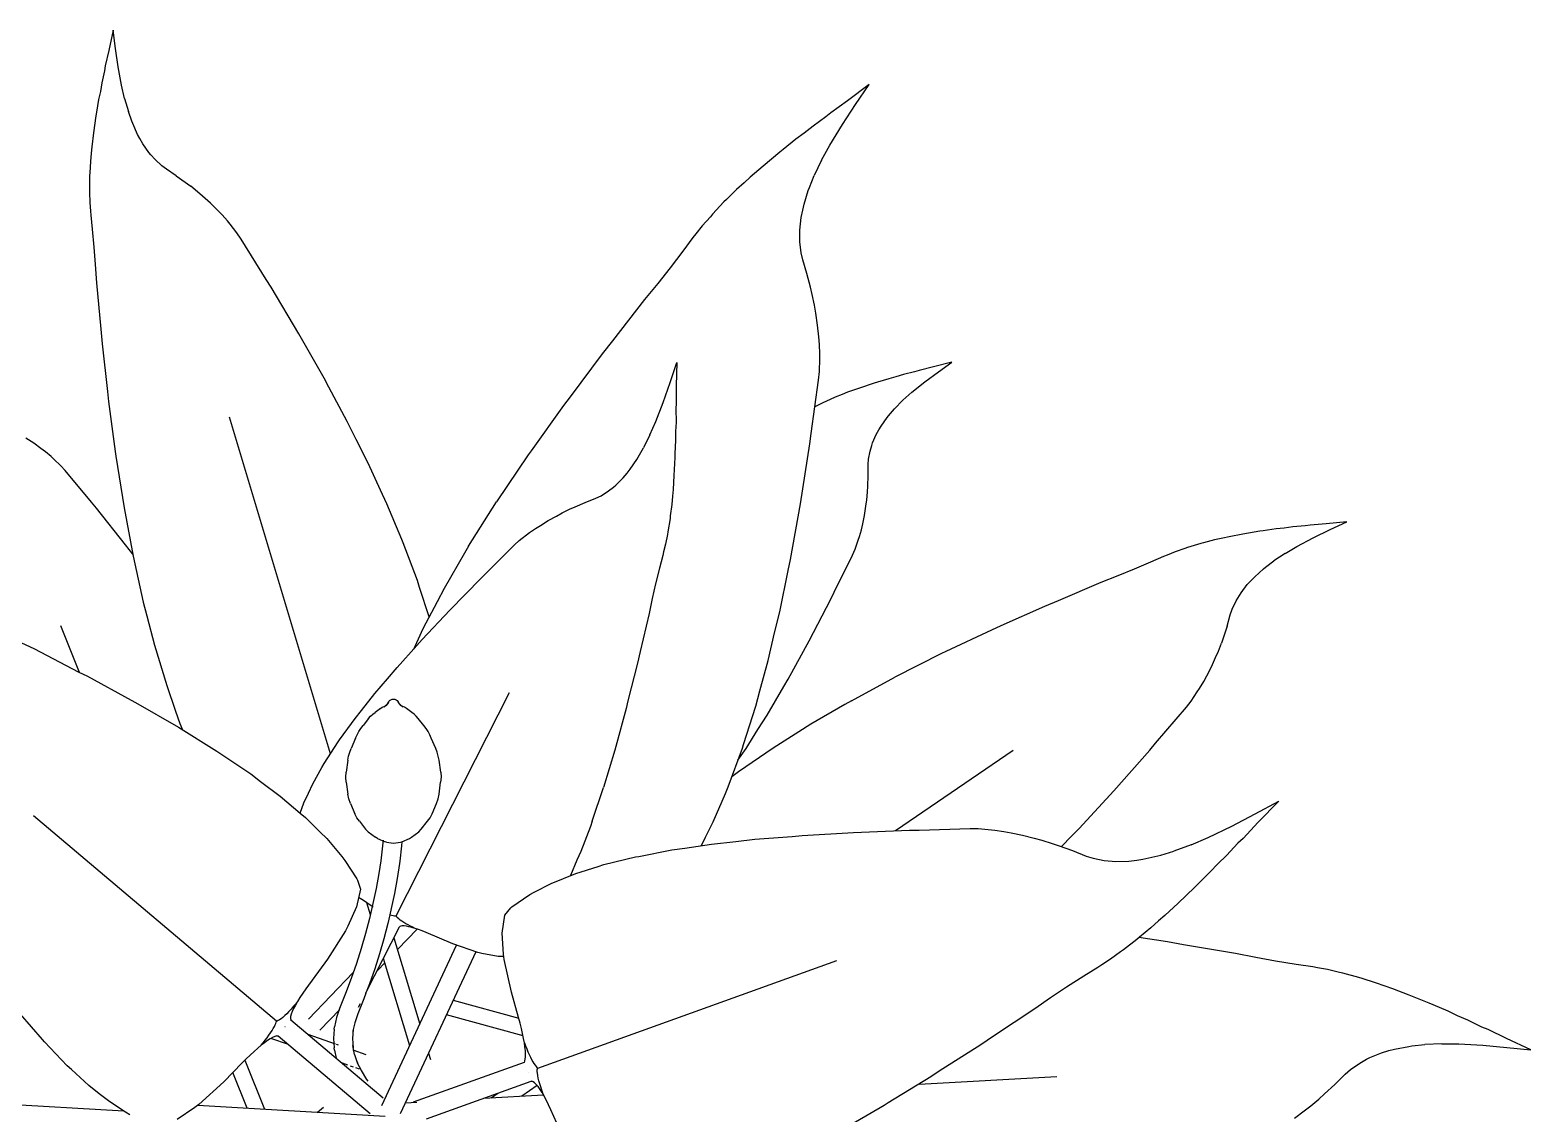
# Model space of a CAD drawing. Header units: metres. Extents: x 244.4 to 340.3, y -4.1 to 64.3.
# Drawn here: x 251.043 to 251.571, y 52.472 to 52.853 of the extents above; entities that cross this region are included whole.
import ezdxf

# ---------------------------------------------------------------- set-up
doc = ezdxf.new("R2010")
doc.units = ezdxf.units.M
doc.layers.add('Edges', color=7, linetype='Continuous')

msp = doc.modelspace()

# ---------------------------------------------------------------- linework, layer by layer
at = {"layer": 'Edges'}
for p, q in [((251.07248, 52.85266), (251.07094, 52.84551)), ((251.0733, 52.84622), (251.07248, 52.85266)), ((251.07094, 52.84551), (251.06968, 52.84006)), ((251.07423, 52.83973), (251.0733, 52.84622)), ((251.06939, 52.83828), (251.06843, 52.83407)), ((251.06968, 52.84006), (251.06939, 52.83828)), ((251.07541, 52.83324), (251.07423, 52.83973)), ((251.06843, 52.83407), (251.06793, 52.831)), ((251.07647, 52.82861), (251.07541, 52.83324)), ((251.33813, 52.83351), (251.33053, 52.82781)), ((251.33337, 52.82648), (251.33813, 52.83351)), ((251.06732, 52.82822), (251.06661, 52.82373)), ((251.06793, 52.831), (251.06732, 52.82822)), ((251.07647, 52.82861), (251.07781, 52.82399)), ((251.33053, 52.82781), (251.32468, 52.82359)), ((251.06636, 52.8225), (251.06551, 52.81651)), ((251.06661, 52.82373), (251.06636, 52.8225)), ((251.07904, 52.82057), (251.07781, 52.82399)), ((251.32288, 52.82211), (251.3184, 52.8189)), ((251.32468, 52.82359), (251.32288, 52.82211)), ((251.3287, 52.8194), (251.33337, 52.82648)), ((251.06551, 52.81651), (251.0649, 52.81165)), ((251.07934, 52.81975), (251.07904, 52.82057)), ((251.08104, 52.81599), (251.07934, 52.81975)), ((251.3184, 52.8189), (251.31532, 52.8164)), ((251.32431, 52.81221), (251.3287, 52.8194)), ((251.0649, 52.81165), (251.06474, 52.8094)), ((251.08184, 52.81453), (251.08104, 52.81599)), ((251.08292, 52.81263), (251.08184, 52.81453)), ((251.08497, 52.80965), (251.08292, 52.81263)), ((251.3124, 52.81429), (251.30794, 52.81065)), ((251.31532, 52.8164), (251.3124, 52.81429)), ((251.32142, 52.80695), (251.32431, 52.81221)), ((251.06443, 52.80646), (251.06425, 52.80241)), ((251.06474, 52.8094), (251.06443, 52.80646)), ((251.08564, 52.80883), (251.08497, 52.80965)), ((251.08716, 52.80711), (251.08564, 52.80883)), ((251.08949, 52.80494), (251.08716, 52.80711)), ((251.30668, 52.80972), (251.30086, 52.80485)), ((251.30794, 52.81065), (251.30668, 52.80972)), ((251.32142, 52.80695), (251.31881, 52.8015)), ((251.06417, 52.80142), (251.0641, 52.7966)), ((251.06425, 52.80241), (251.06417, 52.80142)), ((251.09115, 52.8037), (251.08949, 52.80494)), ((251.0946, 52.80145), (251.09115, 52.8037)), ((251.0946, 52.80145), (251.0997, 52.79774)), ((251.29624, 52.80091), (251.29422, 52.79897)), ((251.30086, 52.80485), (251.29624, 52.80091)), ((251.31712, 52.79727), (251.31881, 52.8015)), ((251.0641, 52.7966), (251.06414, 52.7956)), ((251.06414, 52.7956), (251.06421, 52.792)), ((251.10211, 52.79581), (251.0997, 52.79774)), ((251.10389, 52.79425), (251.10211, 52.79581)), ((251.29151, 52.79657), (251.28798, 52.79305)), ((251.29422, 52.79897), (251.29151, 52.79657)), ((251.31522, 52.7914), (251.31673, 52.79627)), ((251.31673, 52.79627), (251.31712, 52.79727)), ((251.06421, 52.792), (251.06445, 52.789)), ((251.10662, 52.79182), (251.10389, 52.79425)), ((251.10907, 52.78936), (251.10662, 52.79182)), ((251.2871, 52.79223), (251.28308, 52.78799)), ((251.28798, 52.79305), (251.2871, 52.79223)), ((251.31477, 52.78939), (251.31522, 52.7914)), ((251.06445, 52.789), (251.06454, 52.78756)), ((251.06454, 52.78756), (251.06507, 52.78261)), ((251.1107, 52.78769), (251.10907, 52.78936)), ((251.11256, 52.78558), (251.1107, 52.78769)), ((251.1135, 52.78441), (251.11256, 52.78558)), ((251.2823, 52.78706), (251.27945, 52.78384)), ((251.28308, 52.78799), (251.2823, 52.78706)), ((251.31373, 52.78236), (251.31423, 52.78678)), ((251.31423, 52.78678), (251.31477, 52.78939)), ((251.06507, 52.78261), (251.06566, 52.77634)), ((251.11589, 52.78135), (251.1135, 52.78441)), ((251.11738, 52.77915), (251.11589, 52.78135)), ((251.27617, 52.77968), (251.27268, 52.77495)), ((251.27724, 52.781), (251.27617, 52.77968)), ((251.27945, 52.78384), (251.27724, 52.781)), ((251.3137, 52.78106), (251.31373, 52.78236)), ((251.31374, 52.77827), (251.3137, 52.78106)), ((251.06566, 52.77634), (251.06615, 52.7702)), ((251.12617, 52.76499), (251.11738, 52.77915)), ((251.27268, 52.77495), (251.26823, 52.76913)), ((251.3142, 52.7744), (251.31374, 52.77827)), ((251.31477, 52.77192), (251.3142, 52.7744)), ((251.06615, 52.7702), (251.06657, 52.76381)), ((251.26823, 52.76913), (251.26383, 52.7636)), ((251.31624, 52.76709), (251.31477, 52.77192)), ((251.06657, 52.76381), (251.06809, 52.74757)), ((251.12792, 52.76225), (251.12617, 52.76499)), ((251.31745, 52.76225), (251.31624, 52.76709)), ((251.13767, 52.7459), (251.12792, 52.76225)), ((251.26383, 52.7636), (251.25921, 52.758)), ((251.31812, 52.75966), (251.31745, 52.76225)), ((251.31888, 52.75601), (251.31812, 52.75966)), ((251.25921, 52.758), (251.24791, 52.74339)), ((251.31932, 52.7532), (251.31888, 52.75601)), ((251.32001, 52.7489), (251.31932, 52.7532)), ((251.3204, 52.74481), (251.32001, 52.7489)), ((251.06809, 52.74757), (251.06852, 52.7424)), ((251.14658, 52.73025), (251.13767, 52.7459)), ((251.24791, 52.74339), (251.24429, 52.73886)), ((251.32064, 52.74209), (251.3204, 52.74481)), ((251.06852, 52.7424), (251.07041, 52.72567)), ((251.24429, 52.73886), (251.23306, 52.72378)), ((251.32076, 52.73881), (251.32064, 52.74209)), ((251.32074, 52.73706), (251.32076, 52.73881)), ((251.26814, 52.72873), (251.27052, 52.73578)), ((251.27052, 52.73578), (251.27033, 52.72762)), ((251.32035, 52.7296), (251.32064, 52.73261)), ((251.32064, 52.73261), (251.32074, 52.73706)), ((251.35408, 52.73255), (251.35022, 52.7316)), ((251.35566, 52.73304), (251.35408, 52.73255)), ((251.36068, 52.73427), (251.35566, 52.73304)), ((251.35772, 52.72904), (251.36246, 52.73256)), ((251.36722, 52.73598), (251.36068, 52.73427)), ((251.36246, 52.73256), (251.36722, 52.73598)), ((251.14824, 52.7271), (251.14658, 52.73025)), ((251.1547, 52.7151), (251.14824, 52.7271)), ((251.26571, 52.72179), (251.26814, 52.72873)), ((251.27033, 52.72762), (251.27033, 52.72149)), ((251.31769, 52.71085), (251.32035, 52.7296)), ((251.33472, 52.72681), (251.33055, 52.72534)), ((251.33993, 52.72856), (251.33472, 52.72681)), ((251.34103, 52.72886), (251.33993, 52.72856)), ((251.34498, 52.73012), (251.34103, 52.72886)), ((251.34751, 52.73075), (251.34498, 52.73012)), ((251.35022, 52.7316), (251.34751, 52.73075)), ((251.35314, 52.72534), (251.35772, 52.72904)), ((251.07041, 52.72567), (251.07078, 52.72212)), ((251.07078, 52.72212), (251.07314, 52.70457)), ((251.23306, 52.72378), (251.23066, 52.72066)), ((251.26311, 52.71505), (251.26571, 52.72179)), ((251.32209, 52.72178), (251.31903, 52.72028)), ((251.32291, 52.72212), (251.32209, 52.72178)), ((251.32621, 52.72361), (251.32291, 52.72212)), ((251.32868, 52.72455), (251.32621, 52.72361)), ((251.33055, 52.72534), (251.32868, 52.72455)), ((251.34998, 52.72252), (251.34699, 52.71947)), ((251.34998, 52.72252), (251.35314, 52.72534)), ((251.14878, 52.59827), (251.11328, 52.71661)), ((251.23066, 52.72066), (251.21937, 52.70479)), ((251.27033, 52.72149), (251.27021, 52.7195)), ((251.27021, 52.7195), (251.27024, 52.71486)), ((251.3423, 52.71345), (251.34441, 52.71642)), ((251.34441, 52.71642), (251.3449, 52.71702)), ((251.3449, 52.71702), (251.34699, 52.71947)), ((251.15782, 52.70878), (251.1547, 52.7151)), ((251.26109, 52.71037), (251.26311, 52.71505)), ((251.27024, 52.71486), (251.27007, 52.71151)), ((251.27007, 52.71151), (251.2701, 52.7085)), ((251.34061, 52.71049), (251.34155, 52.71217)), ((251.34155, 52.71217), (251.3423, 52.71345)), ((251.04454, 52.70746), (251.04175, 52.70923)), ((251.04704, 52.70562), (251.04454, 52.70746)), ((251.16204, 52.70041), (251.15782, 52.70878)), ((251.25693, 52.70251), (251.25883, 52.70581)), ((251.26109, 52.71037), (251.25883, 52.70581)), ((251.2701, 52.7085), (251.26987, 52.70369)), ((251.31393, 52.68613), (251.31725, 52.70721)), ((251.31725, 52.70721), (251.31769, 52.71085)), ((251.33843, 52.70465), (251.339, 52.70663)), ((251.339, 52.70663), (251.3393, 52.70753)), ((251.3393, 52.70753), (251.34061, 52.71049)), ((251.04871, 52.70438), (251.04704, 52.70562)), ((251.05062, 52.70279), (251.04871, 52.70438)), ((251.0516, 52.70189), (251.05062, 52.70279)), ((251.05406, 52.69954), (251.0516, 52.70189)), ((251.07314, 52.70457), (251.07335, 52.70291)), ((251.07335, 52.70291), (251.07625, 52.68475)), ((251.16638, 52.69093), (251.16204, 52.70041)), ((251.2183, 52.70333), (251.20718, 52.68684)), ((251.21937, 52.70479), (251.2183, 52.70333)), ((251.25411, 52.69826), (251.25648, 52.70174)), ((251.25648, 52.70174), (251.25693, 52.70251)), ((251.26988, 52.7024), (251.26953, 52.69612)), ((251.26987, 52.70369), (251.26988, 52.7024)), ((251.3378, 52.6999), (251.33793, 52.7018)), ((251.33793, 52.7018), (251.33843, 52.70465)), ((251.05561, 52.69784), (251.05406, 52.69954)), ((251.06479, 52.68671), (251.05561, 52.69784)), ((251.24911, 52.6927), (251.25165, 52.69526)), ((251.25165, 52.69526), (251.25305, 52.69693)), ((251.25305, 52.69693), (251.25411, 52.69826)), ((251.26953, 52.69612), (251.26923, 52.69114)), ((251.33763, 52.69231), (251.33781, 52.69608)), ((251.33781, 52.69608), (251.3378, 52.6999)), ((251.16861, 52.68618), (251.16638, 52.69093)), ((251.24388, 52.689), (251.24653, 52.69065)), ((251.24653, 52.69065), (251.2483, 52.69202)), ((251.2483, 52.69202), (251.24911, 52.6927)), ((251.26923, 52.69114), (251.26897, 52.68885)), ((251.33728, 52.68749), (251.33754, 52.69029)), ((251.33754, 52.69029), (251.33763, 52.69231)), ((251.06662, 52.68457), (251.06479, 52.68671)), ((251.07625, 52.68475), (251.07946, 52.66769)), ((251.17388, 52.6736), (251.16861, 52.68618)), ((251.19735, 52.67124), (251.20718, 52.68684)), ((251.23282, 52.68421), (251.23474, 52.68504)), ((251.23474, 52.68504), (251.23834, 52.68666)), ((251.23834, 52.68666), (251.24206, 52.68812)), ((251.24206, 52.68812), (251.24388, 52.689)), ((251.26875, 52.68592), (251.26822, 52.68191)), ((251.26897, 52.68885), (251.26875, 52.68592)), ((251.31045, 52.66655), (251.31393, 52.68613)), ((251.33649, 52.68209), (251.33697, 52.68536)), ((251.33697, 52.68536), (251.33728, 52.68749)), ((251.07681, 52.67174), (251.06662, 52.68457)), ((251.22259, 52.67857), (251.22528, 52.68026)), ((251.22528, 52.68026), (251.22825, 52.68185)), ((251.22825, 52.68185), (251.2302, 52.68293)), ((251.2302, 52.68293), (251.23282, 52.68421)), ((251.26813, 52.68095), (251.26741, 52.67631)), ((251.26822, 52.68191), (251.26813, 52.68095)), ((251.33584, 52.67905), (251.33649, 52.68209)), ((251.50597, 52.67984), (251.4987, 52.67913)), ((251.50009, 52.6771), (251.50597, 52.67984)), ((251.21512, 52.6732), (251.21878, 52.67606)), ((251.21878, 52.67606), (251.22082, 52.67748)), ((251.22082, 52.67748), (251.22259, 52.67857)), ((251.26721, 52.67536), (251.26659, 52.672)), ((251.26741, 52.67631), (251.26721, 52.67536)), ((251.33429, 52.67337), (251.33471, 52.67463)), ((251.33471, 52.67463), (251.33539, 52.67702)), ((251.33539, 52.67702), (251.33584, 52.67905)), ((251.46241, 52.67406), (251.45952, 52.67346)), ((251.4646, 52.67459), (251.46241, 52.67406)), ((251.46942, 52.67548), (251.4646, 52.67459)), ((251.47538, 52.6765), (251.46942, 52.67548)), ((251.47663, 52.67664), (251.47538, 52.6765)), ((251.48112, 52.67732), (251.47663, 52.67664)), ((251.48396, 52.67759), (251.48112, 52.67732)), ((251.48703, 52.67804), (251.48396, 52.67759)), ((251.49133, 52.67841), (251.48703, 52.67804)), ((251.48837, 52.67114), (251.49419, 52.67424)), ((251.49312, 52.67867), (251.49133, 52.67841)), ((251.4987, 52.67913), (251.49312, 52.67867)), ((251.49419, 52.67424), (251.50009, 52.6771)), ((251.07932, 52.66844), (251.07681, 52.67174)), ((251.1744, 52.67237), (251.17388, 52.6736)), ((251.17938, 52.65914), (251.1744, 52.67237)), ((251.19735, 52.67124), (251.19592, 52.66874)), ((251.20353, 52.66173), (251.21346, 52.67168)), ((251.21346, 52.67168), (251.21512, 52.6732)), ((251.26589, 52.66924), (251.2656, 52.66794)), ((251.26659, 52.672), (251.26589, 52.66924)), ((251.33223, 52.66805), (251.33316, 52.67016)), ((251.33316, 52.67016), (251.33429, 52.67337)), ((251.44567, 52.66927), (251.44289, 52.66813)), ((251.44908, 52.67044), (251.44567, 52.66927)), ((251.45002, 52.67078), (251.44908, 52.67044)), ((251.45463, 52.67217), (251.45002, 52.67078)), ((251.4556, 52.6724), (251.45463, 52.67217)), ((251.45952, 52.67346), (251.4556, 52.6724)), ((251.48428, 52.66873), (251.48837, 52.67114)), ((251.07946, 52.66769), (251.08005, 52.66503)), ((251.08005, 52.66503), (251.08302, 52.6516)), ((251.19592, 52.66874), (251.18871, 52.65636)), ((251.26438, 52.66352), (251.26301, 52.65807)), ((251.2656, 52.66794), (251.26438, 52.66352)), ((251.30961, 52.66271), (251.31045, 52.66655)), ((251.32582, 52.65512), (251.33223, 52.66805)), ((251.43699, 52.66559), (251.43119, 52.66313)), ((251.44154, 52.66761), (251.43699, 52.66559)), ((251.44289, 52.66813), (251.44154, 52.66761)), ((251.47671, 52.66329), (251.4774, 52.66383)), ((251.4774, 52.66383), (251.48028, 52.66605)), ((251.48428, 52.66873), (251.48028, 52.66605)), ((251.18015, 52.65677), (251.17938, 52.65914)), ((251.19074, 52.64874), (251.2016, 52.65989)), ((251.2016, 52.65989), (251.20353, 52.66173)), ((251.30669, 52.6482), (251.30961, 52.66271)), ((251.41953, 52.65846), (251.40452, 52.65206)), ((251.42549, 52.6608), (251.41953, 52.65846)), ((251.43119, 52.66313), (251.42549, 52.6608)), ((251.47101, 52.65773), (251.47249, 52.65933)), ((251.47249, 52.65933), (251.47364, 52.66053)), ((251.47364, 52.66053), (251.47671, 52.66329)), ((251.18353, 52.64647), (251.18015, 52.65677)), ((251.18871, 52.65636), (251.18629, 52.65171)), ((251.26301, 52.65807), (251.26183, 52.65287)), ((251.32462, 52.65258), (251.32582, 52.65512)), ((251.46704, 52.652), (251.46822, 52.65397)), ((251.46822, 52.65397), (251.46879, 52.65486)), ((251.46879, 52.65486), (251.47101, 52.65773)), ((251.08302, 52.6516), (251.08429, 52.64672)), ((251.18098, 52.63842), (251.19074, 52.64874)), ((251.18629, 52.65171), (251.18127, 52.64216)), ((251.26183, 52.65287), (251.26076, 52.6476)), ((251.30487, 52.64079), (251.30669, 52.6482)), ((251.31706, 52.63804), (251.32462, 52.65258)), ((251.39973, 52.65008), (251.38437, 52.6432)), ((251.40452, 52.65206), (251.39973, 52.65008)), ((251.46501, 52.64716), (251.46569, 52.64912)), ((251.46569, 52.64912), (251.46704, 52.652)), ((251.06066, 52.62688), (251.05402, 52.64329)), ((251.08429, 52.64672), (251.08695, 52.63646)), ((251.26076, 52.6476), (251.2576, 52.63429)), ((251.38437, 52.6432), (251.38109, 52.64177)), ((251.46391, 52.64319), (251.46193, 52.63721)), ((251.46391, 52.64319), (251.46501, 52.64716)), ((251.03996, 52.63742), (251.0448, 52.63512)), ((251.18127, 52.64216), (251.17793, 52.63498)), ((251.17915, 52.63631), (251.18098, 52.63842)), ((251.30263, 52.63104), (251.30487, 52.64079)), ((251.30966, 52.62453), (251.31706, 52.63804)), ((251.38109, 52.64177), (251.36509, 52.63418)), ((251.46083, 52.63433), (251.46193, 52.63721)), ((251.0448, 52.63512), (251.06019, 52.62711)), ((251.08695, 52.63646), (251.09124, 52.62224)), ((251.17219, 52.62867), (251.17915, 52.63631)), ((251.2576, 52.63429), (251.25672, 52.63017)), ((251.36358, 52.63348), (251.34716, 52.6252)), ((251.36509, 52.63418), (251.36358, 52.63348)), ((251.4584, 52.62881), (251.45988, 52.63216)), ((251.45988, 52.63216), (251.46083, 52.63433)), ((251.06019, 52.62711), (251.06338, 52.62553)), ((251.16881, 52.62458), (251.17219, 52.62867)), ((251.25672, 52.63017), (251.25336, 52.61693)), ((251.29966, 52.62036), (251.30263, 52.63104)), ((251.4568, 52.62573), (251.4584, 52.62881)), ((251.06338, 52.62553), (251.07882, 52.6171)), ((251.09124, 52.62224), (251.09438, 52.61325)), ((251.16436, 52.61945), (251.16881, 52.62458)), ((251.30227, 52.61191), (251.30809, 52.62192)), ((251.30809, 52.62192), (251.30966, 52.62453)), ((251.33188, 52.61695), (251.34716, 52.6252)), ((251.45426, 52.62126), (251.4557, 52.62367)), ((251.4557, 52.62367), (251.4568, 52.62573)), ((251.07882, 52.6171), (251.08024, 52.61636)), ((251.08024, 52.61636), (251.09543, 52.60759)), ((251.15975, 52.61352), (251.16436, 52.61945)), ((251.16879, 52.61584), (251.16929, 52.6166)), ((251.16918, 52.61633), (251.16879, 52.61584)), ((251.16929, 52.6166), (251.1696, 52.61698)), ((251.1696, 52.61698), (251.16999, 52.61728)), ((251.16999, 52.61728), (251.17045, 52.61747)), ((251.17045, 52.61747), (251.17094, 52.61753)), ((251.17094, 52.61753), (251.17144, 52.61747)), ((251.17144, 52.61747), (251.1719, 52.61728)), ((251.1719, 52.61728), (251.17229, 52.61698)), ((251.17191, 52.54136), (251.2117, 52.61979)), ((251.17229, 52.61698), (251.17259, 52.6166)), ((251.1731, 52.61584), (251.17259, 52.6166)), ((251.25336, 52.61693), (251.25273, 52.6142)), ((251.29825, 52.61506), (251.29966, 52.62036)), ((251.33188, 52.61695), (251.32953, 52.61558)), ((251.4496, 52.61471), (251.45124, 52.6168)), ((251.45124, 52.6168), (251.45342, 52.62001)), ((251.45342, 52.62001), (251.45426, 52.62126)), ((251.09438, 52.61325), (251.09591, 52.60893)), ((251.15747, 52.61073), (251.15975, 52.61352)), ((251.16222, 52.61069), (251.16291, 52.61148)), ((251.16291, 52.61148), (251.16367, 52.61219)), ((251.16367, 52.61219), (251.1645, 52.61284)), ((251.16639, 52.61426), (251.1645, 52.61284)), ((251.16639, 52.61426), (251.16701, 52.61464)), ((251.16701, 52.61464), (251.16769, 52.61495)), ((251.16763, 52.61473), (251.16814, 52.61516)), ((251.16769, 52.61495), (251.16814, 52.61516)), ((251.16814, 52.61516), (251.16816, 52.61517)), ((251.16816, 52.61517), (251.1682, 52.61521)), ((251.1682, 52.61521), (251.16872, 52.61575)), ((251.16833, 52.61525), (251.1682, 52.61521)), ((251.16872, 52.61575), (251.16822, 52.61511)), ((251.1686, 52.61546), (251.16837, 52.6153)), ((251.16872, 52.61575), (251.16879, 52.61584)), ((251.17317, 52.61575), (251.1731, 52.61584)), ((251.17369, 52.61521), (251.17317, 52.61575)), ((251.17352, 52.6153), (251.17317, 52.61575)), ((251.17352, 52.6153), (251.17329, 52.61546)), ((251.17356, 52.61525), (251.17352, 52.6153)), ((251.17367, 52.61511), (251.17356, 52.61525)), ((251.17369, 52.61521), (251.17356, 52.61525)), ((251.17373, 52.61517), (251.17369, 52.61521)), ((251.17375, 52.61516), (251.17373, 52.61517)), ((251.1742, 52.61495), (251.17375, 52.61516)), ((251.17426, 52.61473), (251.17375, 52.61516)), ((251.17487, 52.61464), (251.1742, 52.61495)), ((251.1755, 52.61426), (251.17487, 52.61464)), ((251.17739, 52.61284), (251.1755, 52.61426)), ((251.17821, 52.61219), (251.17739, 52.61284)), ((251.17897, 52.61148), (251.17821, 52.61219)), ((251.17967, 52.61069), (251.17897, 52.61148)), ((251.25273, 52.6142), (251.24907, 52.60084)), ((251.29395, 52.60151), (251.29825, 52.61506)), ((251.29904, 52.60687), (251.30227, 52.61191)), ((251.32953, 52.61558), (251.31764, 52.60867)), ((251.43878, 52.60204), (251.4496, 52.61471)), ((251.09543, 52.60759), (251.10889, 52.59925)), ((251.09591, 52.60893), (251.09679, 52.60674)), ((251.15203, 52.60317), (251.15747, 52.61073)), ((251.15818, 52.60496), (251.15879, 52.60609)), ((251.15879, 52.60609), (251.15949, 52.60717)), ((251.15949, 52.60717), (251.16026, 52.6082)), ((251.16222, 52.61069), (251.16026, 52.6082)), ((251.18163, 52.6082), (251.17967, 52.61069)), ((251.1824, 52.60717), (251.18163, 52.6082)), ((251.1831, 52.60609), (251.1824, 52.60717)), ((251.18371, 52.60496), (251.1831, 52.60609)), ((251.29486, 52.60016), (251.29904, 52.60687)), ((251.31338, 52.60597), (251.30441, 52.60032)), ((251.31764, 52.60867), (251.31338, 52.60597)), ((251.14657, 52.59486), (251.15152, 52.60248)), ((251.15152, 52.60248), (251.15203, 52.60317)), ((251.15764, 52.60378), (251.15611, 52.60017)), ((251.15764, 52.60378), (251.15818, 52.60496)), ((251.18425, 52.60378), (251.18371, 52.60496)), ((251.18578, 52.60017), (251.18425, 52.60378)), ((251.24907, 52.60084), (251.24876, 52.59961)), ((251.28859, 52.58669), (251.29355, 52.60021)), ((251.30441, 52.60032), (251.29217, 52.59191)), ((251.29355, 52.60021), (251.29395, 52.60151)), ((251.4367, 52.59953), (251.43878, 52.60204)), ((251.10889, 52.59925), (251.11093, 52.59784)), ((251.11093, 52.59784), (251.12079, 52.5912)), ((251.15486, 52.59604), (251.15429, 52.59184)), ((251.15486, 52.59604), (251.15518, 52.59744)), ((251.15518, 52.59744), (251.1556, 52.59882)), ((251.1556, 52.59882), (251.15611, 52.60017)), ((251.18629, 52.59882), (251.18578, 52.60017)), ((251.1867, 52.59744), (251.18629, 52.59882)), ((251.18703, 52.59604), (251.1867, 52.59744)), ((251.1876, 52.59184), (251.18703, 52.59604)), ((251.24876, 52.59961), (251.24479, 52.58639)), ((251.292, 52.59599), (251.29486, 52.60016)), ((251.3474, 52.57128), (251.38877, 52.59961)), ((251.42409, 52.58527), (251.4367, 52.59953)), ((251.12079, 52.5912), (251.12426, 52.58858)), ((251.14258, 52.58776), (251.14579, 52.59346)), ((251.14579, 52.59346), (251.14657, 52.59486)), ((251.15421, 52.59008), (251.15429, 52.59184)), ((251.15436, 52.58832), (251.15421, 52.59008)), ((251.18767, 52.59008), (251.18753, 52.58832)), ((251.1876, 52.59184), (251.18767, 52.59008)), ((251.29217, 52.59191), (251.28987, 52.59018)), ((251.12426, 52.58858), (251.13118, 52.58341)), ((251.1395, 52.58108), (251.14104, 52.58444)), ((251.14104, 52.58444), (251.14258, 52.58776)), ((251.15436, 52.58832), (251.15492, 52.58414)), ((251.18697, 52.58414), (251.18753, 52.58832)), ((251.24083, 52.57456), (251.24479, 52.58639)), ((251.28333, 52.57437), (251.28759, 52.58436)), ((251.28759, 52.58436), (251.28859, 52.58669)), ((251.41189, 52.57203), (251.42409, 52.58527)), ((251.13118, 52.58341), (251.13821, 52.57743)), ((251.13821, 52.57743), (251.1395, 52.58108)), ((251.15527, 52.58247), (251.15492, 52.58414)), ((251.15583, 52.58086), (251.15527, 52.58247)), ((251.15583, 52.58086), (251.15739, 52.57719)), ((251.18449, 52.57719), (251.18606, 52.58086)), ((251.18606, 52.58086), (251.18662, 52.58247)), ((251.18662, 52.58247), (251.18697, 52.58414)), ((251.4738, 52.57717), (251.48214, 52.5816)), ((251.48214, 52.5816), (251.47486, 52.57422)), ((251.12978, 52.50436), (251.04447, 52.57645)), ((251.13821, 52.57743), (251.14007, 52.57585)), ((251.14007, 52.57585), (251.14524, 52.57077)), ((251.15808, 52.57583), (251.15739, 52.57719)), ((251.15896, 52.57458), (251.15808, 52.57583)), ((251.15896, 52.57458), (251.16116, 52.57179)), ((251.18073, 52.57179), (251.18293, 52.57458)), ((251.18293, 52.57458), (251.18381, 52.57583)), ((251.18381, 52.57583), (251.18449, 52.57719)), ((251.24083, 52.57456), (251.24013, 52.57275)), ((251.28062, 52.56893), (251.28333, 52.57437)), ((251.46551, 52.57287), (251.4738, 52.57717)), ((251.47486, 52.57422), (251.46952, 52.56856)), ((251.14524, 52.57077), (251.14751, 52.56849)), ((251.16202, 52.57091), (251.16116, 52.57179)), ((251.16202, 52.57091), (251.16464, 52.56895)), ((251.16536, 52.56846), (251.16464, 52.56895)), ((251.17653, 52.56846), (251.17725, 52.56895)), ((251.17725, 52.56895), (251.17986, 52.57091)), ((251.17986, 52.57091), (251.18073, 52.57179)), ((251.24013, 52.57275), (251.23682, 52.56398)), ((251.27914, 52.566), (251.28062, 52.56893)), ((251.29797, 52.56825), (251.31105, 52.56925)), ((251.31105, 52.56925), (251.31459, 52.56961)), ((251.31459, 52.56961), (251.3326, 52.57065)), ((251.3326, 52.57065), (251.35234, 52.57149)), ((251.35234, 52.57149), (251.35573, 52.5715)), ((251.35573, 52.5715), (251.37358, 52.57206)), ((251.37358, 52.57206), (251.37643, 52.57202)), ((251.37643, 52.57202), (251.38231, 52.57147)), ((251.38231, 52.57147), (251.38543, 52.571)), ((251.38543, 52.571), (251.38802, 52.57048)), ((251.38802, 52.57048), (251.39197, 52.56969)), ((251.39197, 52.56969), (251.39611, 52.56858)), ((251.39611, 52.56858), (251.39884, 52.56788)), ((251.40565, 52.56561), (251.40939, 52.56949)), ((251.40939, 52.56949), (251.41189, 52.57203)), ((251.4513, 52.56633), (251.45723, 52.5689)), ((251.45723, 52.5689), (251.46551, 52.57287)), ((251.46952, 52.56856), (251.46768, 52.56683)), ((251.14751, 52.56849), (251.1528, 52.56222)), ((251.16536, 52.56846), (251.16805, 52.56737)), ((251.16711, 52.56595), (251.16646, 52.56067)), ((251.16729, 52.56788), (251.16711, 52.56595)), ((251.16848, 52.56722), (251.16805, 52.56737)), ((251.16848, 52.56722), (251.17094, 52.56691)), ((251.17094, 52.56691), (251.17341, 52.56722)), ((251.17378, 52.56589), (251.17313, 52.5606)), ((251.17341, 52.56722), (251.17384, 52.56737)), ((251.17392, 52.5674), (251.17378, 52.56589)), ((251.17384, 52.56737), (251.17653, 52.56846)), ((251.23682, 52.56398), (251.23544, 52.56085)), ((251.25712, 52.56224), (251.26874, 52.56449)), ((251.26874, 52.56449), (251.27328, 52.56509)), ((251.27328, 52.56509), (251.2827, 52.56655)), ((251.2827, 52.56655), (251.29128, 52.56741)), ((251.29128, 52.56741), (251.29797, 52.56825)), ((251.39884, 52.56788), (251.40238, 52.56678)), ((251.40238, 52.56678), (251.40488, 52.56588)), ((251.40488, 52.56588), (251.40962, 52.56424)), ((251.40962, 52.56424), (251.41432, 52.56234)), ((251.44061, 52.56269), (251.44524, 52.56409)), ((251.4513, 52.56633), (251.44524, 52.56409)), ((251.46768, 52.56683), (251.46367, 52.56251)), ((251.1528, 52.56222), (251.15388, 52.56076)), ((251.15388, 52.56076), (251.15805, 52.55435)), ((251.16646, 52.56067), (251.16578, 52.55623)), ((251.17301, 52.55976), (251.17222, 52.55446)), ((251.17313, 52.5606), (251.17301, 52.55976)), ((251.23544, 52.56085), (251.23311, 52.55549)), ((251.23498, 52.55623), (251.24291, 52.5587)), ((251.24291, 52.5587), (251.24484, 52.55932)), ((251.24484, 52.55932), (251.25605, 52.56205)), ((251.25605, 52.56205), (251.25712, 52.56224)), ((251.41432, 52.56234), (251.41678, 52.56157)), ((251.41678, 52.56157), (251.42066, 52.56079)), ((251.42066, 52.56079), (251.42349, 52.56051)), ((251.42349, 52.56051), (251.42483, 52.56044)), ((251.42483, 52.56044), (251.42941, 52.56059)), ((251.42941, 52.56059), (251.43216, 52.56092)), ((251.43216, 52.56092), (251.43429, 52.56123)), ((251.43429, 52.56123), (251.43952, 52.56237)), ((251.43952, 52.56237), (251.44061, 52.56269)), ((251.46059, 52.55956), (251.458, 52.55676)), ((251.46367, 52.56251), (251.46059, 52.55956)), ((251.15805, 52.55435), (251.15828, 52.55384)), ((251.15828, 52.55384), (251.15935, 52.55074)), ((251.16578, 52.55623), (251.16484, 52.55095)), ((251.17222, 52.55446), (251.17127, 52.54917)), ((251.22039, 52.5497), (251.22631, 52.55274)), ((251.22631, 52.55274), (251.23066, 52.55451)), ((251.23066, 52.55451), (251.23498, 52.55623)), ((251.458, 52.55676), (251.4536, 52.55252)), ((251.15935, 52.55074), (251.15801, 52.54449)), ((251.15981, 52.54707), (251.15871, 52.54774)), ((251.16484, 52.55095), (251.16375, 52.54567)), ((251.17127, 52.54917), (251.17018, 52.54387)), ((251.21258, 52.54455), (251.21882, 52.54884)), ((251.21882, 52.54884), (251.22039, 52.5497)), ((251.45247, 52.55131), (251.44668, 52.54581)), ((251.4536, 52.55252), (251.45247, 52.55131)), ((251.15801, 52.54449), (251.15496, 52.53768)), ((251.16109, 52.54625), (251.15981, 52.54707)), ((251.16155, 52.54594), (251.16109, 52.54625)), ((251.16282, 52.54172), (251.16155, 52.54594)), ((251.16229, 52.54544), (251.16155, 52.54594)), ((251.1634, 52.54466), (251.16229, 52.54544)), ((251.16375, 52.54567), (251.16251, 52.5404)), ((251.16349, 52.54459), (251.1634, 52.54466)), ((251.16357, 52.54454), (251.16349, 52.54459)), ((251.16382, 52.54435), (251.16369, 52.54445)), ((251.17018, 52.54387), (251.1697, 52.54171)), ((251.2101, 52.54162), (251.21219, 52.54415)), ((251.21219, 52.54415), (251.21258, 52.54455)), ((251.44668, 52.54581), (251.44207, 52.54147)), ((251.15496, 52.53768), (251.1541, 52.53604)), ((251.16251, 52.5404), (251.16113, 52.53513)), ((251.1614, 52.51449), (251.17309, 52.53749)), ((251.16287, 52.54156), (251.16282, 52.54172)), ((251.16894, 52.53859), (251.16755, 52.5333)), ((251.1697, 52.54171), (251.16894, 52.53859)), ((251.16929, 52.53962), (251.16931, 52.53957)), ((251.16954, 52.54177), (251.1697, 52.54171)), ((251.1697, 52.54171), (251.17029, 52.54155)), ((251.17029, 52.54155), (251.17081, 52.54143)), ((251.17081, 52.54143), (251.17125, 52.54136)), ((251.17125, 52.54136), (251.17162, 52.54134)), ((251.17162, 52.54134), (251.17191, 52.54136)), ((251.17196, 52.54116), (251.17191, 52.54136)), ((251.17213, 52.54091), (251.17196, 52.54116)), ((251.17241, 52.5406), (251.17213, 52.54091)), ((251.17281, 52.54025), (251.17241, 52.5406)), ((251.1733, 52.53986), (251.17281, 52.54025)), ((251.17309, 52.53749), (251.17318, 52.53757)), ((251.17355, 52.53775), (251.17318, 52.53757)), ((251.17389, 52.53945), (251.1733, 52.53986)), ((251.17405, 52.53781), (251.17355, 52.53775)), ((251.17456, 52.53902), (251.17389, 52.53945)), ((251.1747, 52.53779), (251.17405, 52.53781)), ((251.17529, 52.53858), (251.17456, 52.53902)), ((251.17548, 52.53769), (251.1747, 52.53779)), ((251.17607, 52.53814), (251.17529, 52.53858)), ((251.17638, 52.53751), (251.17548, 52.53769)), ((251.17688, 52.53771), (251.17607, 52.53814)), ((251.1774, 52.53725), (251.17638, 52.53751)), ((251.17771, 52.5373), (251.17688, 52.53771)), ((251.17853, 52.53691), (251.1774, 52.53725)), ((251.17853, 52.53691), (251.17771, 52.5373)), ((251.17975, 52.53651), (251.17853, 52.53691)), ((251.20918, 52.53529), (251.2101, 52.54162)), ((251.43708, 52.53707), (251.4331, 52.53382)), ((251.43984, 52.53959), (251.43708, 52.53707)), ((251.44207, 52.54147), (251.43984, 52.53959)), ((251.1541, 52.53604), (251.14774, 52.52611)), ((251.16113, 52.53513), (251.1596, 52.52986)), ((251.16755, 52.5333), (251.16602, 52.52802)), ((251.1711, 52.53358), (251.1802, 52.50327)), ((251.17927, 52.53667), (251.17234, 52.52946)), ((251.18106, 52.53603), (251.17975, 52.53651)), ((251.18244, 52.53549), (251.18106, 52.53603)), ((251.19183, 52.53155), (251.18244, 52.53549)), ((251.20967, 52.52785), (251.20918, 52.53529)), ((251.43218, 52.53301), (251.42747, 52.52934)), ((251.4331, 52.53382), (251.43218, 52.53301)), ((251.44294, 52.53218), (251.43293, 52.53367)), ((251.44864, 52.53113), (251.44294, 52.53218)), ((251.1596, 52.52986), (251.15792, 52.5246)), ((251.16602, 52.52802), (251.16434, 52.52274)), ((251.1669, 52.47472), (251.19315, 52.53108)), ((251.17665, 52.49566), (251.16743, 52.52636)), ((251.19989, 52.52871), (251.17332, 52.47172)), ((251.20059, 52.52847), (251.19183, 52.53155)), ((251.202, 52.52811), (251.20059, 52.52847)), ((251.20777, 52.527), (251.202, 52.52811)), ((251.20977, 52.52705), (251.20777, 52.527)), ((251.2099, 52.52602), (251.20967, 52.52785)), ((251.42646, 52.52864), (251.42296, 52.52608)), ((251.42747, 52.52934), (251.42646, 52.52864)), ((251.46686, 52.52807), (251.44864, 52.53113)), ((251.47398, 52.52664), (251.46686, 52.52807)), ((251.48093, 52.52538), (251.47398, 52.52664)), ((251.14774, 52.52611), (251.14012, 52.51566)), ((251.14107, 52.50501), (251.15681, 52.52137)), ((251.15792, 52.5246), (251.1561, 52.51934)), ((251.16434, 52.52274), (251.16251, 52.51746)), ((251.16789, 52.52484), (251.16528, 52.52212)), ((251.21241, 52.51449), (251.2099, 52.52602)), ((251.22166, 52.4878), (251.32675, 52.52564)), ((251.41851, 52.52319), (251.41354, 52.52016)), ((251.41991, 52.52413), (251.41851, 52.52319)), ((251.42296, 52.52608), (251.41991, 52.52413)), ((251.48816, 52.52421), (251.48093, 52.52538)), ((251.49398, 52.52337), (251.48816, 52.52421)), ((251.49565, 52.52305), (251.49398, 52.52337)), ((251.49919, 52.52245), (251.49565, 52.52305)), ((251.50338, 52.52146), (251.49919, 52.52245)), ((251.50457, 52.52121), (251.50338, 52.52146)), ((251.51021, 52.51967), (251.50457, 52.52121)), ((251.1561, 52.51934), (251.15413, 52.51408)), ((251.16251, 52.51746), (251.1614, 52.51449)), ((251.40752, 52.51632), (251.4019, 52.51255)), ((251.41354, 52.52016), (251.40752, 52.51632)), ((251.51135, 52.51928), (251.51021, 52.51967)), ((251.51611, 52.51783), (251.51135, 52.51928)), ((251.51951, 52.51658), (251.51611, 52.51783)), ((251.52217, 52.51571), (251.51951, 52.51658)), ((251.13722, 52.51124), (251.13647, 52.50995)), ((251.13722, 52.51124), (251.1365, 52.51034)), ((251.13808, 52.51264), (251.13722, 52.51124)), ((251.13905, 52.51411), (251.13808, 52.51264)), ((251.14012, 52.51566), (251.13905, 52.51411)), ((251.15413, 52.51408), (251.15201, 52.50882)), ((251.16054, 52.51219), (251.15842, 52.50694)), ((251.1587, 52.50918), (251.1594, 52.51056)), ((251.16124, 52.51418), (251.16054, 52.51219)), ((251.16124, 52.51418), (251.1614, 52.51449)), ((251.19193, 52.51164), (251.21497, 52.50539)), ((251.21492, 52.50557), (251.21241, 52.51449)), ((251.4019, 52.51255), (251.39632, 52.5086)), ((251.52784, 52.5135), (251.52217, 52.51571)), ((251.53488, 52.51068), (251.52784, 52.5135)), ((251.53629, 52.51), (251.53488, 52.51068)), ((251.04759, 52.49785), (251.03984, 52.50678)), ((251.13204, 52.50565), (251.13142, 52.50515)), ((251.13272, 52.50626), (251.13204, 52.50565)), ((251.13345, 52.50695), (251.13272, 52.50626)), ((251.13421, 52.50773), (251.13345, 52.50695)), ((251.13498, 52.50856), (251.13421, 52.50773)), ((251.1348, 52.50597), (251.13473, 52.50534)), ((251.13473, 52.50534), (251.13484, 52.50482)), ((251.13501, 52.50676), (251.1348, 52.50597)), ((251.13575, 52.50944), (251.13498, 52.50856)), ((251.13537, 52.5077), (251.13501, 52.50676)), ((251.13585, 52.50876), (251.13537, 52.5077)), ((251.1365, 52.51034), (251.13575, 52.50944)), ((251.13647, 52.50995), (251.13585, 52.50876)), ((251.15207, 52.50839), (251.14509, 52.50114)), ((251.15089, 52.50557), (251.1502, 52.5023)), ((251.15175, 52.50807), (251.15089, 52.50557)), ((251.15201, 52.50882), (251.15175, 52.50807)), ((251.15842, 52.50694), (251.15731, 52.50374)), ((251.21649, 52.49918), (251.18954, 52.50651)), ((251.21545, 52.50362), (251.21492, 52.50557)), ((251.39632, 52.5086), (251.38181, 52.49906)), ((251.5416, 52.50779), (251.53629, 52.51)), ((251.54484, 52.50622), (251.5416, 52.50779)), ((251.5485, 52.50468), (251.54484, 52.50622)), ((251.12718, 52.49938), (251.12775, 52.50021)), ((251.12775, 52.50021), (251.12826, 52.501)), ((251.12826, 52.501), (251.12871, 52.50174)), ((251.12871, 52.50174), (251.12908, 52.50241)), ((251.12908, 52.50241), (251.12938, 52.50302)), ((251.12938, 52.50302), (251.1296, 52.50355)), ((251.1296, 52.50355), (251.12973, 52.504)), ((251.12973, 52.504), (251.12978, 52.50436)), ((251.13005, 52.50436), (251.12978, 52.50436)), ((251.13041, 52.5045), (251.13005, 52.50436)), ((251.13087, 52.50476), (251.13041, 52.5045)), ((251.13142, 52.50515), (251.13087, 52.50476)), ((251.1328, 52.50248), (251.13283, 52.50247)), ((251.13491, 52.5047), (251.13484, 52.50482)), ((251.1673, 52.47727), (251.13491, 52.5047)), ((251.15009, 52.50146), (251.14985, 52.49818)), ((251.15009, 52.50146), (251.1502, 52.5023)), ((251.15676, 52.50138), (251.15653, 52.49818)), ((251.15672, 52.50093), (251.15664, 52.50054)), ((251.15731, 52.50374), (251.15672, 52.50093)), ((251.21592, 52.50173), (251.21545, 52.50362)), ((251.21633, 52.49994), (251.21592, 52.50173)), ((251.55345, 52.50225), (251.5485, 52.50468)), ((251.5556, 52.50136), (251.55345, 52.50225)), ((251.56208, 52.49821), (251.5556, 52.50136)), ((251.04829, 52.49701), (251.04759, 52.49785)), ((251.05626, 52.48867), (251.04829, 52.49701)), ((251.12322, 52.49481), (251.12194, 52.49367)), ((251.12445, 52.49584), (251.12322, 52.49481)), ((251.12559, 52.49674), (251.12445, 52.49584)), ((251.12445, 52.49584), (251.12518, 52.49673)), ((251.12518, 52.49673), (251.12589, 52.49763)), ((251.12665, 52.4975), (251.12559, 52.49674)), ((251.12589, 52.49763), (251.12656, 52.49851)), ((251.12656, 52.49851), (251.12718, 52.49938)), ((251.12762, 52.49813), (251.12665, 52.4975)), ((251.12849, 52.49861), (251.12762, 52.49813)), ((251.134, 52.49615), (251.12788, 52.49828)), ((251.12925, 52.49895), (251.12849, 52.49861)), ((251.12989, 52.49914), (251.12925, 52.49895)), ((251.12989, 52.49914), (251.12998, 52.49914)), ((251.12998, 52.49914), (251.13042, 52.49917)), ((251.13042, 52.49917), (251.16273, 52.47187)), ((251.14083, 52.49969), (251.15048, 52.49633)), ((251.14985, 52.49818), (251.15007, 52.49491)), ((251.15018, 52.49407), (251.15007, 52.49491)), ((251.15085, 52.4962), (251.15156, 52.49595)), ((251.15653, 52.49818), (251.15674, 52.49498)), ((251.15727, 52.49262), (251.15662, 52.49582)), ((251.21668, 52.49826), (251.21633, 52.49994)), ((251.21695, 52.49669), (251.21668, 52.49826)), ((251.21716, 52.49524), (251.21695, 52.49669)), ((251.21695, 52.49669), (251.21736, 52.4956)), ((251.21729, 52.49394), (251.21716, 52.49524)), ((251.21736, 52.4956), (251.21778, 52.49454)), ((251.3774, 52.49602), (251.36277, 52.4867)), ((251.38181, 52.49906), (251.3774, 52.49602)), ((251.52277, 52.49449), (251.52777, 52.49547)), ((251.52777, 52.49547), (251.52884, 52.49559)), ((251.52884, 52.49559), (251.53336, 52.4961)), ((251.53939, 52.49638), (251.53336, 52.4961)), ((251.53939, 52.49638), (251.5454, 52.49631)), ((251.5454, 52.49631), (251.55381, 52.49585)), ((251.55381, 52.49585), (251.56226, 52.49508)), ((251.5707, 52.4942), (251.56208, 52.49821)), ((251.56226, 52.49508), (251.5707, 52.4942)), ((251.11777, 52.48963), (251.1113, 52.483)), ((251.1192, 52.49107), (251.11777, 52.48963)), ((251.11873, 52.4906), (251.12567, 52.47341)), ((251.12059, 52.49242), (251.1192, 52.49107)), ((251.12194, 52.49367), (251.12059, 52.49242)), ((251.15018, 52.49407), (251.15075, 52.49129)), ((251.15486, 52.48889), (251.153, 52.48954)), ((251.15662, 52.49419), (251.16129, 52.49256)), ((251.15727, 52.49262), (251.15836, 52.48943)), ((251.15803, 52.49021), (251.15826, 52.48973)), ((251.15836, 52.48943), (251.15946, 52.48729)), ((251.21685, 52.48984), (251.17784, 52.4758)), ((251.18326, 52.49305), (251.18392, 52.49086)), ((251.21705, 52.49024), (251.21685, 52.48984)), ((251.21709, 52.49032), (251.21705, 52.49024)), ((251.21709, 52.49032), (251.21725, 52.49097)), ((251.21725, 52.49097), (251.21734, 52.4918)), ((251.21735, 52.49279), (251.21729, 52.49394)), ((251.21734, 52.4918), (251.21735, 52.49279)), ((251.21778, 52.49454), (251.21821, 52.49352)), ((251.21821, 52.49352), (251.21865, 52.49255)), ((251.21865, 52.49255), (251.21909, 52.49164)), ((251.21909, 52.49164), (251.21951, 52.4908)), ((251.21951, 52.4908), (251.21993, 52.49005)), ((251.21993, 52.49005), (251.22033, 52.48938)), ((251.5073, 52.48736), (251.5105, 52.48959)), ((251.5105, 52.48959), (251.51293, 52.49095)), ((251.51293, 52.49095), (251.5141, 52.49154)), ((251.5141, 52.49154), (251.51822, 52.49318)), ((251.51822, 52.49318), (251.52078, 52.49395)), ((251.52078, 52.49395), (251.52277, 52.49449)), ((251.05776, 52.48731), (251.05626, 52.48867)), ((251.06387, 52.48167), (251.05776, 52.48731)), ((251.11951, 52.47376), (251.11446, 52.48624)), ((251.15684, 52.4882), (251.15586, 52.48855)), ((251.15903, 52.48744), (251.15771, 52.4879)), ((251.15946, 52.48729), (251.15938, 52.48732)), ((251.15946, 52.48729), (251.15956, 52.48703)), ((251.15956, 52.48703), (251.16152, 52.48387)), ((251.21842, 52.48636), (251.21844, 52.48637)), ((251.22033, 52.48938), (251.22071, 52.48882)), ((251.22071, 52.48882), (251.22106, 52.48837)), ((251.22106, 52.48837), (251.22138, 52.48803)), ((251.22138, 52.48803), (251.22166, 52.4878)), ((251.22147, 52.48719), (251.22153, 52.48757)), ((251.22147, 52.48666), (251.22147, 52.48719)), ((251.22153, 52.48599), (251.22147, 52.48666)), ((251.22153, 52.48757), (251.22166, 52.4878)), ((251.22165, 52.4852), (251.22153, 52.48599)), ((251.22184, 52.48431), (251.22165, 52.4852)), ((251.22208, 52.48333), (251.22184, 52.48431)), ((251.3598, 52.48473), (251.34478, 52.47557)), ((251.35566, 52.4822), (251.40411, 52.48491)), ((251.36277, 52.4867), (251.3598, 52.48473)), ((251.50182, 52.48211), (251.50538, 52.48569)), ((251.50538, 52.48569), (251.5073, 52.48736)), ((251.07621, 52.4727), (250.93754, 52.4807)), ((251.06752, 52.4788), (251.06387, 52.48167)), ((251.1113, 52.483), (251.10257, 52.47506)), ((251.16152, 52.48387), (251.16199, 52.48326)), ((251.18253, 52.46996), (251.21939, 52.48319)), ((251.20527, 52.47734), (251.20765, 52.47898)), ((251.22146, 52.48167), (251.21604, 52.47795)), ((251.21939, 52.48319), (251.21953, 52.48319)), ((251.22004, 52.48303), (251.21953, 52.48319)), ((251.22055, 52.48265), (251.22004, 52.48303)), ((251.22113, 52.48207), (251.22055, 52.48265)), ((251.22176, 52.4813), (251.22113, 52.48207)), ((251.22244, 52.48034), (251.22176, 52.4813)), ((251.22237, 52.48229), (251.22208, 52.48333)), ((251.2227, 52.4812), (251.22237, 52.48229)), ((251.22316, 52.47921), (251.22244, 52.48034)), ((251.22308, 52.48009), (251.2227, 52.4812)), ((251.22348, 52.47899), (251.22308, 52.48009)), ((251.22391, 52.47792), (251.22316, 52.47921)), ((251.22391, 52.47792), (251.22348, 52.47899)), ((251.49813, 52.47875), (251.50182, 52.48211)), ((251.07122, 52.47591), (251.06752, 52.4788)), ((251.07682, 52.47231), (251.07122, 52.47591)), ((251.1011, 52.47395), (251.0949, 52.46981)), ((251.10257, 52.47506), (251.1011, 52.47395)), ((251.10217, 52.47476), (251.16805, 52.47096)), ((251.14421, 52.47234), (251.1464, 52.47404)), ((251.17515, 52.47565), (251.17919, 52.47587)), ((251.2027, 52.4772), (251.22364, 52.47838)), ((251.22469, 52.47648), (251.22391, 52.47792)), ((251.22548, 52.4749), (251.22469, 52.47648)), ((251.22628, 52.4732), (251.22548, 52.4749)), ((251.34343, 52.47471), (251.32824, 52.46594)), ((251.34478, 52.47557), (251.34343, 52.47471)), ((251.49104, 52.47283), (251.49331, 52.47455)), ((251.49331, 52.47455), (251.49616, 52.47694)), ((251.49616, 52.47694), (251.49813, 52.47875)), ((251.07834, 52.47138), (251.07682, 52.47231)), ((251.23148, 52.46149), (251.22628, 52.4732)), ((251.48757, 52.47019), (251.49104, 52.47283))]:
    msp.add_line(p, q, dxfattribs=at)

doc.saveas('drawing.dxf')
